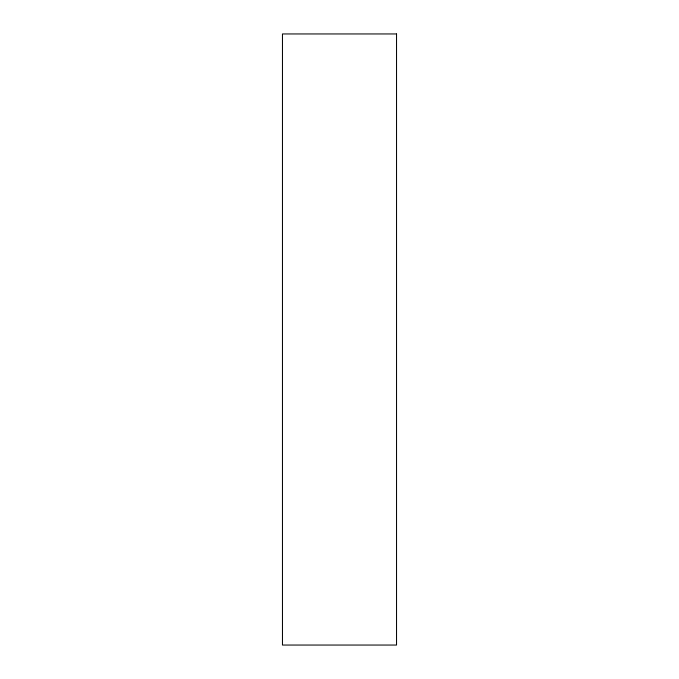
<?xml version="1.0" encoding="UTF-8"?>
<svg xmlns="http://www.w3.org/2000/svg" width="679" height="679" viewBox="0 0 679 679"><rect width="100%" height="100%" fill="white"/><g stroke="black" fill="none" stroke-linecap="round" stroke-linejoin="round"><path stroke-width="1.02" d="M396.536 33.95L282.464 33.95L282.464 645.05L396.536 645.05L396.536 33.95"/></g></svg>
